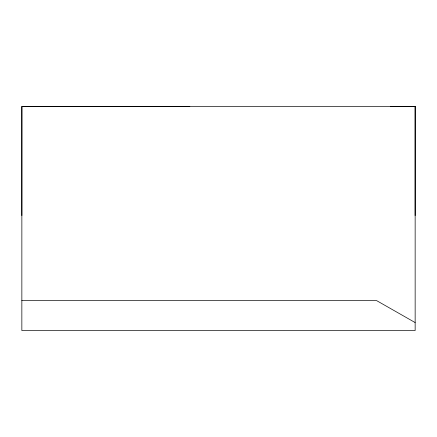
<?xml version="1.0" encoding="UTF-8"?>
<svg xmlns="http://www.w3.org/2000/svg" width="437" height="437" viewBox="0 0 437 437"><rect width="100%" height="100%" fill="white"/><g stroke="black" fill="none" stroke-linecap="round" stroke-linejoin="round"><path stroke-width="0.66" d="M21.866 215.588L21.877 106.426L415.15 106.426L390.596 106.475M415.134 215.605L415.15 106.426L415.15 330.525L21.85 330.574L21.877 106.426L189.827 106.475M21.85 300.634L376.65 300.634L415.123 322.555"/></g></svg>
